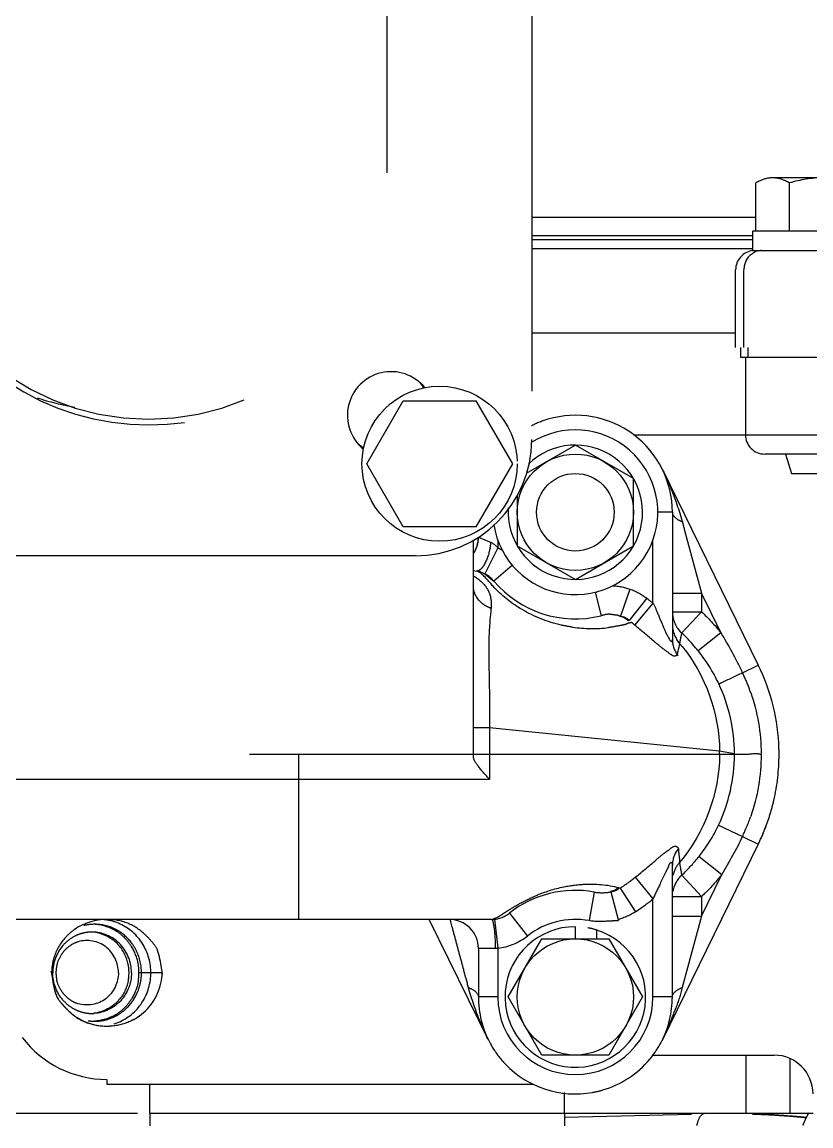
# Model space of a CAD drawing. Header units: millimetres. Extents: x 17886 to 18265, y -8727 to -7321.
# Drawn here: x 17969.26 to 17970.073, y -7871.482 to -7870.344 of the extents above; entities that cross this region are included whole.
import ezdxf

# ---------------------------------------------------------------- set-up
doc = ezdxf.new("R2010")
doc.units = ezdxf.units.MM
doc.linetypes.add('EPL_DASH', pattern=[1, 0.5, -0.5])
for name, color, linetype in [('2630754_DKREDXF_CONTINUOUS_LINE', 7, 'Continuous'), ('3884027_DKREDXF_CONTINUOUS_LINE', 7, 'Continuous'), ('8T4224_DXF_CONTINUOUS_LINE', 7, 'Continuous'), ('8T4908_DXF_CONTINUOUS_LINE', 7, 'Continuous')]:
    doc.layers.add(name, color=color, linetype=linetype)

msp = doc.modelspace()

# ---------------------------------------------------------------- linework, layer by layer
at = {"layer": '2630754_DKREDXF_CONTINUOUS_LINE', "color": 7, "linetype": 'EPL_DASH'}
for p, q in [((17969.6362, -7870.49946), (17969.6362, -7869.17446)), ((17969.7852, -7870.22446), (17969.7852, -7870.77446)), ((17969.6652, -7870.89446), (17969.1152, -7870.89446))]:
    msp.add_line(p, q, dxfattribs=at)
for centre, radius, start, end in [((17969.3902, -7870.49946), 0.26, 167.99041, 12.00959), ((17969.3902, -7870.49946), 0.254, 180, 0), ((17969.6402, -7870.74946), 0.045, 39.32019, 230.67981), ((17969.6652, -7870.77446), 0.12, 270, 0)]:
    msp.add_arc(centre, radius, start, end, dxfattribs=at)
at = {"layer": '3884027_DKREDXF_CONTINUOUS_LINE', "color": 6, "linetype": 'EPL_DASH'}
for p, q in [((17970.01616, -7870.55946), (17970.01616, -7870.50982)), ((17970.14393, -7870.50446), (17970.03348, -7870.50446)), ((17970.0508, -7870.55946), (17970.0508, -7870.50982)), ((17970.01616, -7870.54553), (17969.7852, -7870.54553)), ((17970.01294, -7870.5644), (17969.7852, -7870.5644)), ((17970.01294, -7870.55946), (17970.01294, -7870.57946)), ((17970.15794, -7870.55946), (17970.01294, -7870.55946)), ((17970.01294, -7870.56832), (17969.7852, -7870.56832)), ((17970.01294, -7870.57776), (17969.7852, -7870.57776)), ((17969.99544, -7870.67946), (17969.99544, -7870.59946)), ((17970.78166, -7870.59946), (17969.99544, -7870.59946)), ((17970.00397, -7870.67946), (17970.00397, -7870.59946)), ((17969.7852, -7870.66446), (17969.99544, -7870.66446)), ((17970.00044, -7870.67946), (17970.00044, -7870.68946)), ((17970.00788, -7870.67946), (17970.00788, -7870.68946)), ((17970.00044, -7870.68946), (17970.63146, -7870.68946)), ((17970.00544, -7870.68946), (17970.00544, -7870.76946)), ((17969.89018, -7870.76946), (17970.16544, -7870.76946)), ((17969.8302, -7870.78018), (17969.77947, -7870.80946)), ((17969.8902, -7870.81482), (17969.8302, -7870.78018)), ((17970.14544, -7870.78946), (17970.02544, -7870.78946)), ((17970.04697, -7870.78946), (17970.05311, -7870.80946)), ((17969.92, -7870.80546), (17969.91999, -7870.80544)), ((17969.92, -7870.80546), (17970.01878, -7871.00706)), ((17969.8902, -7870.8841), (17969.8902, -7870.81482)), ((17970.05311, -7870.80946), (17970.11777, -7870.80946)), ((17969.7702, -7870.83186), (17969.7702, -7870.8841)), ((17969.9302, -7870.84946), (17969.915, -7870.84946)), ((17969.9302, -7870.84946), (17969.9302, -7870.98071)), ((17969.94245, -7870.86678), (17969.9602, -7870.93296)), ((17969.7252, -7871.10136), (17969.7252, -7870.87838)), ((17969.7302, -7870.87804), (17969.7302, -7870.87517)), ((17969.73038, -7870.87517), (17969.74334, -7870.88056)), ((17969.7502, -7870.87814), (17969.7502, -7870.88616)), ((17969.7702, -7870.8841), (17969.8302, -7870.91874)), ((17969.8302, -7870.91874), (17969.8902, -7870.8841)), ((17969.9102, -7870.9433), (17969.9102, -7870.87814)), ((17969.7502, -7870.88616), (17969.7367, -7870.91296)), ((17969.76538, -7870.90416), (17969.74613, -7870.9204)), ((17969.7252, -7870.90967), (17969.72812, -7870.91015)), ((17969.7367, -7870.91296), (17969.74613, -7870.9204)), ((17969.88633, -7870.92866), (17969.87664, -7870.95661)), ((17969.85062, -7870.93183), (17969.85667, -7870.95623)), ((17969.90373, -7870.93806), (17969.88578, -7870.96112)), ((17969.9302, -7870.93296), (17969.9602, -7870.93296)), ((17969.98002, -7870.97342), (17969.9602, -7870.93296)), ((17969.9602, -7870.93296), (17969.9602, -7870.95211)), ((17969.9102, -7870.9433), (17969.89142, -7870.96559)), ((17969.95667, -7870.99218), (17969.98002, -7870.97342)), ((17969.93766, -7870.98421), (17969.93757, -7870.98471)), ((17970.00256, -7871.015), (17970.01878, -7871.00706)), ((17969.74165, -7871.07197), (17969.7252, -7871.07197)), ((17969.74165, -7871.07197), (17969.74165, -7871.09946)), ((17969.97881, -7871.09599), (17969.74165, -7871.07197)), ((17969.9942, -7871.09946), (17967.99041, -7871.09946)), ((17969.5452, -7871.26946), (17969.5452, -7871.09946)), ((17969.97881, -7871.09946), (17969.97881, -7871.09599)), ((17969.9942, -7871.09855), (17969.97881, -7871.09599)), ((17969.74174, -7871.12496), (17968.97256, -7871.12496)), ((17969.97779, -7871.17219), (17970.00242, -7871.18384)), ((17970.01878, -7871.19186), (17969.91995, -7871.39355)), ((17970.00242, -7871.18384), (17970.01878, -7871.19186)), ((17969.95774, -7871.20445), (17969.98126, -7871.22298)), ((17969.9302, -7871.34946), (17969.9302, -7871.21339)), ((17969.89185, -7871.22602), (17969.9102, -7871.24836)), ((17969.93971, -7871.22331), (17969.93982, -7871.22386)), ((17969.93982, -7871.22386), (17969.9602, -7871.24582)), ((17969.9602, -7871.26596), (17969.98126, -7871.22298)), ((17969.87623, -7871.23728), (17969.89218, -7871.2616)), ((17969.84971, -7871.2412), (17969.84439, -7871.27073)), ((17969.86667, -7871.24096), (17969.87447, -7871.26949)), ((17969.9102, -7871.34946), (17969.9102, -7871.24836)), ((17969.9302, -7871.24582), (17969.9602, -7871.24582)), ((17969.9602, -7871.24582), (17969.9602, -7871.26596)), ((17969.74359, -7871.26946), (17968.9768, -7871.26946)), ((17969.7404, -7871.39346), (17969.67964, -7871.26946)), ((17969.70168, -7871.27149), (17969.70106, -7871.26916)), ((17969.70296, -7871.27626), (17969.70168, -7871.27149)), ((17969.74359, -7871.26946), (17969.74367, -7871.26946)), ((17969.7469, -7871.26928), (17969.7502, -7871.29909)), ((17969.76215, -7871.26303), (17969.78071, -7871.2866)), ((17969.9302, -7871.26596), (17969.9602, -7871.26596)), ((17969.9602, -7871.26596), (17969.9404, -7871.33976)), ((17969.76092, -7871.34946), (17969.79556, -7871.28946)), ((17969.79556, -7871.28946), (17969.86484, -7871.28946)), ((17969.86484, -7871.28946), (17969.89948, -7871.34946)), ((17969.7302, -7871.29946), (17969.7302, -7871.34946)), ((17969.74756, -7871.29946), (17969.7302, -7871.29946)), ((17969.7502, -7871.29909), (17969.7502, -7871.34946)), ((17969.40414, -7871.32446), (17969.38031, -7871.32446)), ((17969.7502, -7871.34946), (17969.7302, -7871.34946)), ((17969.79556, -7871.40946), (17969.76092, -7871.34946)), ((17969.89948, -7871.34946), (17969.86484, -7871.40946)), ((17969.9302, -7871.34946), (17969.9102, -7871.34946)), ((17969.7404, -7871.39346), (17969.74041, -7871.39348)), ((17969.86484, -7871.40946), (17969.79556, -7871.40946)), ((17969.90957, -7871.40946), (17970.0352, -7871.40946)), ((17970.00643, -7871.46946), (17970.00643, -7871.40946)), ((17970.05163, -7871.46946), (17970.05163, -7871.41299)), ((17969.3472, -7871.43946), (17969.78667, -7871.43946)), ((17969.39152, -7871.46946), (17969.39152, -7871.43946)), ((17969.81888, -7871.46946), (17969.81888, -7871.44794)), ((17969.39152, -7871.46946), (17969.81888, -7871.46946)), ((17969.81898, -7871.47348), (17969.95005, -7871.47022))]:
    msp.add_line(p, q, dxfattribs=at)
at = {"layer": '3884027_DKREDXF_CONTINUOUS_LINE', "color": 7, "linetype": 'EPL_DASH'}
for p, q in [((17970.01294, -7870.57946), (17970.10623, -7870.57946)), ((17970.78166, -7870.67946), (17969.99544, -7870.67946)), ((17969.9302, -7870.95211), (17969.9602, -7870.95211)), ((17969.93979, -7870.97406), (17969.9602, -7870.95211)), ((17969.8302, -7871.28946), (17969.8302, -7871.27696)), ((17969.85227, -7871.28946), (17969.85227, -7871.2804)), ((17969.3472, -7871.43446), (17969.3472, -7871.43946)), ((17968.87888, -7871.46946), (17969.39152, -7871.46946)), ((17969.39152, -7871.46946), (17969.39152, -7871.48246)), ((17969.81888, -7871.46946), (17969.81888, -7871.48246)), ((17969.81888, -7871.46946), (17970.0752, -7871.46946))]:
    msp.add_line(p, q, dxfattribs=at)
for points in [[(17969.88795, -7870.96321), (17969.88782, -7870.96329), (17969.88768, -7870.96338), (17969.88753, -7870.96345), (17969.88737, -7870.96352), (17969.8872, -7870.96359), (17969.88703, -7870.96365)], [(17969.87486, -7871.23663), (17969.87495, -7871.23666), (17969.87515, -7871.23672), (17969.87533, -7871.23678), (17969.87551, -7871.23685), (17969.87567, -7871.23692), (17969.87582, -7871.237), (17969.87597, -7871.23709), (17969.8761, -7871.23718), (17969.87623, -7871.23728)]]:
    msp.add_lwpolyline(points, dxfattribs=at)
at = {"layer": '3884027_DKREDXF_CONTINUOUS_LINE', "color": 6, "linetype": 'EPL_DASH'}
for points in [[(17969.89307, -7870.96731), (17969.89209, -7870.9665), (17969.89107, -7870.96567), (17969.89004, -7870.96484), (17969.889, -7870.96402), (17969.88795, -7870.96321)], [(17969.7502, -7871.29909), (17969.75008, -7871.29913), (17969.74976, -7871.29921), (17969.74945, -7871.29927), (17969.74913, -7871.29933), (17969.74882, -7871.29938), (17969.7485, -7871.29941), (17969.74819, -7871.29944), (17969.74787, -7871.29945), (17969.74756, -7871.29946)]]:
    msp.add_lwpolyline(points, dxfattribs=at)
for centre, radius in [((17969.8302, -7870.84946), 0.06), ((17969.8302, -7870.84946), 0.04), ((17969.8302, -7871.34946), 0.06)]:
    msp.add_circle(centre, radius, dxfattribs=at)
for centre, radius, start, end in [((17970.01544, -7870.59946), 0.02, 96.9976, 180), ((17969.3602, -7870.46946), 0.27542, 252.05715, 260.38408), ((17969.8302, -7870.84946), 0.1, 116.74874, 116.93582), ((17969.8302, -7870.84946), 0.1, 0, 106.44055), ((17969.8302, -7870.84946), 0.085, 188.61028, 122.34729), ((17970.02544, -7870.76946), 0.02, 180, 270), ((17970.37626, -7870.7312), 0.45425, 196.14062, 196.36179), ((17970.63787, -7870.67492), 0.72139, 194.79649, 195.00398), ((17969.6559, -7870.86772), 0.08837, 347.77936, 351.64613), ((17969.7232, -7870.93975), 0.06, 58.14481, 63.26081), ((17969.7232, -7870.93975), 0.03, 40.15918, 80.55982), ((17969.8302, -7870.84946), 0.11, 220.15918, 283.92413), ((17969.84739, -7870.82796), 0.14149, 261.86423, 276.91728), ((17969.68045, -7871.16271), 0.35437, 24.63451, 32.28696), ((17969.95934, -7870.96571), 0.0289, 218.37137, 221.12501), ((17969.80426, -7871.09947), 0.1759, 39.39646, 40.72325), ((17970.15038, -7871.02343), 0.21631, 167.61424, 169.55499), ((17969.82506, -7871.09829), 0.16905, 25.15169, 38.87736), ((17969.8302, -7871.09946), 0.21, 1.65838, 26.10388), ((17969.6552, -7871.17914), 0.38419, 24.66647, 25.29192), ((17969.83191, -7871.0976), 0.18958, 19.20171, 24.56104), ((17969.8302, -7871.09946), 0.21, 347.01421, 0), ((17969.8242, -7871.09789), 0.19787, 334.25113, 340.72763), ((17969.8302, -7871.09946), 0.21, 333.89612, 342.22286), ((17969.82555, -7871.09991), 0.16853, 321.66222, 334.6051), ((17969.8239, -7871.09887), 0.17047, 313.43817, 321.73235), ((17970.30497, -7871.15517), 0.37156, 188.58117, 190.5679), ((17969.80181, -7871.11542), 0.14262, 307.43533, 309.14952), ((17969.95991, -7871.24562), 0.02962, 132.71759, 135.39578), ((17969.82433, -7871.09931), 0.16985, 312.83701, 313.43347), ((17969.78828, -7871.09781), 0.16483, 306.45828, 307.44803), ((17969.8302, -7871.34946), 0.11, 79.78328, 128.21321), ((17969.77765, -7871.08687), 0.20892, 303.24477, 309.38062), ((17969.7002, -7871.29946), 0.03, 0, 90), ((17969.74359, -7871.23946), 0.03, 270, 308.21321), ((17969.8302, -7871.34946), 0.08, 79.78328, 128.21321), ((17969.34621, -7871.32622), 0.05652, 125.10788, 135.55516), ((17969.33207, -7871.32194), 0.03948, 102.41105, 108.08999), ((17969.3345, -7871.32122), 0.04673, 89.86887, 103.52117), ((17969.33202, -7871.32173), 0.03927, 95.09974, 102.41642), ((17969.33201, -7871.32168), 0.03923, 89.99906, 95.09206), ((17969.33202, -7871.32171), 0.03925, 86.85873, 90.00022), ((17969.33452, -7871.32209), 0.0476, 85.63843, 89.89394), ((17969.33452, -7871.32207), 0.04759, 71.30825, 85.63753), ((17969.33496, -7871.32066), 0.04611, 64.01611, 71.26969), ((17969.33476, -7871.321), 0.0465, 57.75901, 63.97616), ((17969.8302, -7871.34946), 0.0725, 90, 72.27647), ((17969.33296, -7871.32339), 0.04121, 126.98759, 138.9905), ((17969.33244, -7871.32274), 0.04037, 114.78335, 126.95179), ((17969.32709, -7871.32285), 0.03176, 107.26636, 120.86229), ((17969.33215, -7871.32216), 0.03972, 108.09861, 114.75383), ((17969.33284, -7871.32395), 0.04999, 25.7645, 36.12467), ((17969.74359, -7871.23946), 0.06, 276.31776, 308.21321), ((17969.32807, -7871.32398), 0.03326, 134.38693, 147.56298), ((17969.32744, -7871.32338), 0.03239, 120.9121, 134.33327), ((17969.32934, -7871.32449), 0.03464, 167.12185, 179.94524), ((17969.32648, -7871.32447), 0.04355, 0.01339, 11.58055), ((17969.32934, -7871.32443), 0.03464, 180.05476, 192.87815), ((17969.32648, -7871.32445), 0.04355, 348.41945, 359.98661), ((17969.33839, -7871.32445), 0.05417, 356.15314, 359.98852), ((17969.33775, -7871.32447), 0.05481, 0.00837, 3.50801), ((17969.32986, -7871.32392), 0.05308, 335.40386, 345.37653), ((17969.28414, -7871.46772), 0.45425, 16.14062, 16.36179), ((17969.32807, -7871.32494), 0.03326, 212.43702, 225.61307), ((17969.32744, -7871.32553), 0.03239, 225.66673, 239.0879), ((17969.8302, -7871.34946), 0.1, 180, 208.08831), ((17969.8302, -7871.34946), 0.08, 180, 0), ((17969.8302, -7871.34946), 0.1, 332.54025, 0), ((17969.33296, -7871.32552), 0.04121, 221.0095, 233.01241), ((17969.33244, -7871.32618), 0.04037, 233.04821, 245.21665), ((17969.32709, -7871.32607), 0.03176, 239.13771, 252.73364), ((17969.33215, -7871.32676), 0.03972, 245.24622, 251.88163), ((17969.62331, -7871.24966), 0.32979, 337.03254, 340.29451), ((17969.34088, -7871.33258), 0.04539, 233.36311, 236.82951), ((17969.33207, -7871.32698), 0.03948, 251.89022, 257.58895), ((17969.33202, -7871.32719), 0.03927, 257.58358, 264.90118), ((17969.3347, -7871.32673), 0.04771, 261.72367, 264.74127), ((17969.33201, -7871.32723), 0.03923, 264.90885, 270.00094), ((17969.33469, -7871.32681), 0.04762, 264.73942, 269.89326), ((17969.33202, -7871.32721), 0.03925, 269.99978, 273.14127), ((17969.33469, -7871.32724), 0.0472, 269.89062, 275.20022), ((17969.3348, -7871.32824), 0.04618, 275.18516, 283.57359), ((17969.33487, -7871.32865), 0.04577, 283.60111, 286.70008), ((17969.3472, -7871.32446), 0.11, 217.3832, 270), ((17969.8302, -7871.34946), 0.1, 320.08837, 329.8285), ((17969.8302, -7871.34946), 0.1, 220.09101, 224.07036), ((17970.0352, -7871.44946), 0.04, 0, 90), ((17969.8302, -7871.34946), 0.1, 280.08248, 286.44055), ((17969.98583, -7872.31146), 0.84138, 87.23308, 88.16558), ((17969.98419, -7872.31342), 0.84378, 86.81218, 87.55663), ((17969.98588, -7872.31061), 0.84053, 86.29994, 87.23306), ((17969.98424, -7872.31257), 0.84293, 85.42599, 86.81228), ((17969.98593, -7872.30979), 0.8397, 85.36619, 86.29992), ((17969.98431, -7872.31169), 0.84204, 84.94558, 85.42582), ((17969.98599, -7872.30899), 0.8389, 84.43184, 85.36617), ((17969.98434, -7872.31137), 0.84173, 84.2672, 84.94557)]:
    msp.add_arc(centre, radius, start, end, dxfattribs=at)
at = {"layer": '3884027_DKREDXF_CONTINUOUS_LINE', "color": 7, "linetype": 'EPL_DASH'}
for centre, radius, start, end in [((17969.6352, -7870.74446), 0.045, 30.92301, 39.59124), ((17969.8302, -7870.84946), 0.1, 106.44055, 116.74874), ((17969.6352, -7870.74446), 0.045, 230.40876, 239.07699), ((17969.8302, -7870.84946), 0.06928, 176.09427, 134.29639), ((17969.70009, -7870.87512), 0.03012, 326.54326, 343.68381), ((17969.70022, -7870.87512), 0.03015, 339.02293, 344.19275), ((17969.70019, -7870.87518), 0.03, 343.74641, 349.05616), ((17969.69995, -7870.87506), 0.03042, 344.21121, 354.37589), ((17969.70013, -7870.87516), 0.03007, 349.03987, 359.97374), ((17969.70021, -7870.87508), 0.03017, 354.36506, 359.82177), ((17969.70023, -7870.87513), 0.03014, 325.98431, 339.03185), ((17969.96004, -7870.95221), 0.02979, 223.33859, 227.19427), ((17969.8302, -7871.09946), 0.21, 0, 1.65838), ((17969.8302, -7871.09946), 0.21, 342.22286, 347.01421), ((17969.8302, -7871.09946), 0.21, 335.71928, 339.41595), ((17969.33128, -7871.32275), 0.04847, 48.10091, 59.10242), ((17969.8302, -7871.34946), 0.0725, 72.27647, 79.87807), ((17969.33087, -7871.3232), 0.04908, 42.64371, 48.1026), ((17969.33025, -7871.32374), 0.04989, 31.82475, 42.61676), ((17969.32848, -7871.32447), 0.05183, 0.01006, 10.52944), ((17969.32848, -7871.32445), 0.05183, 349.47056, 359.98994), ((17969.33025, -7871.32518), 0.04989, 317.38324, 328.17525), ((17969.33128, -7871.32617), 0.04847, 300.89758, 311.89909), ((17969.33087, -7871.32572), 0.04908, 311.8974, 317.35629), ((17969.8302, -7871.34946), 0.1, 208.08831, 220.09101), ((17969.8302, -7871.34946), 0.1, 329.8285, 332.54025), ((17969.8302, -7871.34946), 0.1, 224.07036, 280.08248), ((17969.8302, -7871.34946), 0.1, 286.44055, 320.08837)]:
    msp.add_arc(centre, radius, start, end, dxfattribs=at)
at = {"layer": '3884027_DKREDXF_CONTINUOUS_LINE', "color": 6, "linetype": 'EPL_DASH'}
for points, knots in [([(17970.01978, -7870.5079), (17970.01917, -7870.50819), (17970.01795, -7870.50881), (17970.01675, -7870.50947), (17970.01616, -7870.50982)], [0, 0, 0, 0, 0.4964668, 1, 1, 1, 1]), ([(17970.0064, -7870.58946), (17970.006, -7870.59022), (17970.0053, -7870.5918), (17970.0048, -7870.59345), (17970.0046, -7870.59429)], [0, 0, 0, 0, 0.4978039, 1, 1, 1, 1]), ([(17970.0046, -7870.59429), (17970.00439, -7870.59513), (17970.00408, -7870.59685), (17970.00397, -7870.59859), (17970.00397, -7870.59946)], [0, 0, 0, 0, 0.5009623, 1, 1, 1, 1]), ([(17969.91975, -7870.80495), (17969.91934, -7870.80515), (17969.92123, -7870.80692), (17969.92163, -7870.80972), (17969.9247, -7870.81493), (17969.92625, -7870.81899), (17969.9272, -7870.82123)], [0, 0, 0, 0, 0.0753642, 0.2487776, 0.5914295, 1, 1, 1, 1]), ([(17969.9302, -7870.84946), (17969.9302, -7870.85269), (17969.93467, -7870.85675), (17969.93892, -7870.8586), (17969.9404, -7870.85916)], [0, 0, 0, 0, 0.6704712, 1, 1, 1, 1]), ([(17969.94107, -7870.86168), (17969.9413, -7870.86253), (17969.94176, -7870.86423), (17969.94222, -7870.86593), (17969.94245, -7870.86678)], [0, 0, 0, 0, 0.4994046, 1, 1, 1, 1]), ([(17969.73329, -7870.9076), (17969.73269, -7870.90825), (17969.7315, -7870.90934), (17969.73, -7870.91003), (17969.7293, -7870.91014)], [0, 0, 0, 0, 0.556679, 1, 1, 1, 1]), ([(17969.73584, -7870.90411), (17969.73545, -7870.90477), (17969.73466, -7870.90597), (17969.73375, -7870.9071), (17969.73329, -7870.9076)], [0, 0, 0, 0, 0.5298894, 1, 1, 1, 1]), ([(17969.7293, -7870.91014), (17969.7291, -7870.91018), (17969.72871, -7870.91021), (17969.72831, -7870.91019), (17969.72812, -7870.91015)], [0, 0, 0, 0, 0.5073329, 1, 1, 1, 1]), ([(17969.77525, -7870.9499), (17969.76502, -7870.94387), (17969.75039, -7870.93261), (17969.73914, -7870.91834), (17969.73462, -7870.91401)], [0, 0, 0, 0, 0.6551643, 1, 1, 1, 1]), ([(17969.74274, -7870.94834), (17969.74023, -7870.94742), (17969.73157, -7870.94319), (17969.72526, -7870.93347), (17969.7252, -7870.92649)], [0, 0, 0, 0, 0.2773543, 1, 1, 1, 1]), ([(17969.74322, -7870.94954), (17969.74228, -7870.95742), (17969.73931, -7870.9982), (17969.74253, -7871.03908), (17969.74165, -7871.07197)], [0, 0, 0, 0, 0.1942457, 1, 1, 1, 1]), ([(17969.82737, -7870.96802), (17969.82343, -7870.96746), (17969.80528, -7870.96413), (17969.78772, -7870.95725), (17969.77525, -7870.9499)], [0, 0, 0, 0, 0.2155372, 1, 1, 1, 1]), ([(17969.9102, -7870.9433), (17969.91241, -7870.94716), (17969.91618, -7870.95642), (17969.93004, -7870.99042), (17969.9302, -7870.98072)], [0, 0, 0, 0, 0.3144896, 1, 1, 1, 1]), ([(17969.88703, -7870.96365), (17969.88545, -7870.96339), (17969.88226, -7870.96542), (17969.87473, -7870.96659), (17969.86871, -7870.9679), (17969.86443, -7870.96842)], [0, 0, 0, 0, 0.2069902, 0.4411599, 1, 1, 1, 1]), ([(17969.87703, -7870.95673), (17969.87674, -7870.95731), (17969.8741, -7870.95548), (17969.87054, -7870.9557), (17969.86677, -7870.95468), (17969.86455, -7870.95468)], [0, 0, 0, 0, 0.1530689, 0.4743646, 1, 1, 1, 1]), ([(17969.87653, -7870.95656), (17969.87666, -7870.9566), (17969.87674, -7870.95668), (17969.87705, -7870.95669), (17969.87703, -7870.95673)], [0, 0, 0, 0, 0.7617879, 1, 1, 1, 1]), ([(17969.91792, -7870.98812), (17969.91601, -7870.98656), (17969.90771, -7870.97964), (17969.89949, -7870.97262), (17969.89307, -7870.96731)], [0, 0, 0, 0, 0.2286865, 1, 1, 1, 1]), ([(17969.93979, -7870.97406), (17969.93968, -7870.97455), (17969.93945, -7870.97554), (17969.93922, -7870.97653), (17969.93911, -7870.97703)], [0, 0, 0, 0, 0.4906084, 1, 1, 1, 1]), ([(17969.95667, -7870.99218), (17969.95749, -7870.9932), (17969.94606, -7870.97954), (17969.94488, -7870.97879), (17969.93979, -7870.97406)], [0, 0, 0, 0, 0.1584669, 1, 1, 1, 1]), ([(17969.93517, -7870.99608), (17969.93501, -7870.99683), (17969.93218, -7870.99921), (17969.92555, -7870.99354), (17969.92096, -7870.99059), (17969.91792, -7870.98812)], [0, 0, 0, 0, 0.1105087, 0.4351023, 1, 1, 1, 1]), ([(17969.93771, -7870.98487), (17969.93751, -7870.98522), (17969.93716, -7870.98794), (17969.93628, -7870.99043), (17969.93583, -7870.99266)], [0, 0, 0, 0, 0.1474096, 1, 1, 1, 1]), ([(17969.93583, -7870.99266), (17969.93572, -7870.99319), (17969.93547, -7870.99433), (17969.93526, -7870.99547), (17969.93517, -7870.99608)], [0, 0, 0, 0, 0.4693405, 1, 1, 1, 1]), ([(17969.97809, -7871.02644), (17969.97886, -7871.0261), (17969.987, -7871.02225), (17969.99517, -7871.01847), (17970.00256, -7871.015)], [0, 0, 0, 0, 0.0931647, 1, 1, 1, 1]), ([(17969.74174, -7871.12496), (17969.73772, -7871.12076), (17969.73189, -7871.11358), (17969.7252, -7871.10522), (17969.7252, -7871.10136)], [0, 0, 0, 0, 0.6011425, 1, 1, 1, 1]), ([(17969.74165, -7871.09946), (17969.74157, -7871.09768), (17969.74178, -7871.11645), (17969.74137, -7871.11825), (17969.74174, -7871.12496)], [0, 0, 0, 0, 0.2093648, 1, 1, 1, 1]), ([(17969.9942, -7871.099), (17969.99509, -7871.09901), (17969.99935, -7871.09898), (17970.00842, -7871.09959), (17970.01716, -7871.09744), (17970.02176, -7871.09923)], [0, 0, 0, 0, 0.0969224, 0.46281, 1, 1, 1, 1]), ([(17969.89185, -7871.22602), (17969.8997, -7871.21977), (17969.90951, -7871.2113), (17969.9195, -7871.20305), (17969.92179, -7871.20124)], [0, 0, 0, 0, 0.7747007, 1, 1, 1, 1]), ([(17969.92179, -7871.20124), (17969.92365, -7871.19977), (17969.92738, -7871.19747), (17969.93261, -7871.1924), (17969.93618, -7871.19524), (17969.93637, -7871.19636)], [0, 0, 0, 0, 0.4050388, 0.8066782, 1, 1, 1, 1]), ([(17969.93637, -7871.19636), (17969.93662, -7871.19809), (17969.93662, -7871.20287), (17969.93778, -7871.2076), (17969.93757, -7871.21061)], [0, 0, 0, 0, 0.3665168, 1, 1, 1, 1]), ([(17969.9302, -7871.2134), (17969.93019, -7871.21261), (17969.93048, -7871.2108), (17969.92705, -7871.21114), (17969.92604, -7871.21571), (17969.92215, -7871.22198), (17969.91985, -7871.22776), (17969.91812, -7871.23152)], [0, 0, 0, 0, 0.0891221, 0.1338587, 0.3149875, 0.5327688, 1, 1, 1, 1]), ([(17969.98126, -7871.22298), (17969.98305, -7871.22109), (17969.96801, -7871.2389), (17969.96588, -7871.24054), (17969.9602, -7871.24582)], [0, 0, 0, 0, 0.2520204, 1, 1, 1, 1]), ([(17969.82022, -7871.23544), (17969.82629, -7871.23427), (17969.84449, -7871.23209), (17969.86317, -7871.23341), (17969.87486, -7871.23663)], [0, 0, 0, 0, 0.3376673, 1, 1, 1, 1]), ([(17969.74371, -7871.26946), (17969.74437, -7871.26945), (17969.75007, -7871.26762), (17969.75478, -7871.26399), (17969.75921, -7871.26122)], [0, 0, 0, 0, 0.111653, 1, 1, 1, 1]), ([(17969.75921, -7871.26122), (17969.76024, -7871.26058), (17969.76516, -7871.25751), (17969.77017, -7871.25456), (17969.7742, -7871.25237)], [0, 0, 0, 0, 0.2086228, 1, 1, 1, 1]), ([(17969.40414, -7871.32446), (17969.40543, -7871.33211), (17969.40211, -7871.3023), (17969.39444, -7871.29341), (17969.38457, -7871.28232), (17969.36942, -7871.27208), (17969.35447, -7871.26948), (17969.3472, -7871.26946)], [0, 0, 0, 0, 0.2657554, 0.3792144, 0.4982139, 0.7507165, 1, 1, 1, 1]), ([(17969.39246, -7871.32111), (17969.39182, -7871.31066), (17969.38468, -7871.28981), (17969.36709, -7871.27631), (17969.35745, -7871.27272)], [0, 0, 0, 0, 0.5042632, 1, 1, 1, 1]), ([(17969.74359, -7871.26946), (17969.74479, -7871.26946), (17969.74583, -7871.27528), (17969.74646, -7871.27841), (17969.74675, -7871.28135)], [0, 0, 0, 0, 0.2886512, 1, 1, 1, 1]), ([(17969.87172, -7871.27091), (17969.86887, -7871.27104), (17969.85979, -7871.27157), (17969.85055, -7871.27184), (17969.84439, -7871.27073)], [0, 0, 0, 0, 0.3132799, 1, 1, 1, 1]), ([(17969.87447, -7871.26949), (17969.87472, -7871.26973), (17969.87419, -7871.27148), (17969.8726, -7871.27086), (17969.87172, -7871.27091)], [0, 0, 0, 0, 0.2856692, 1, 1, 1, 1]), ([(17969.37258, -7871.32446), (17969.37258, -7871.31414), (17969.36483, -7871.29288), (17969.34423, -7871.28307), (17969.33417, -7871.28252)], [0, 0, 0, 0, 0.505947, 1, 1, 1, 1]), ([(17969.72014, -7871.3403), (17969.72054, -7871.34012), (17969.71911, -7871.33823), (17969.71918, -7871.33537), (17969.71719, -7871.32986), (17969.71493, -7871.32048), (17969.71133, -7871.30761), (17969.70717, -7871.29193), (17969.70436, -7871.28148), (17969.70296, -7871.27626)], [0, 0, 0, 0, 0.0195347, 0.0647512, 0.1558866, 0.2645156, 0.5107188, 0.755255, 1, 1, 1, 1]), ([(17969.3591, -7871.32446), (17969.3591, -7871.31455), (17969.3497, -7871.29366), (17969.32688, -7871.28967), (17969.31766, -7871.29253)], [0, 0, 0, 0, 0.5066983, 1, 1, 1, 1]), ([(17969.29026, -7871.32446), (17969.28896, -7871.31681), (17969.29229, -7871.34662), (17969.29995, -7871.35551), (17969.30982, -7871.3666), (17969.325, -7871.37682), (17969.34724, -7871.38082), (17969.36916, -7871.37666), (17969.39416, -7871.36119), (17969.40403, -7871.33872), (17969.40414, -7871.32446)], [0, 0, 0, 0, 0.1337358, 0.1908319, 0.2507157, 0.3777824, 0.5032291, 0.6287613, 0.7542565, 1, 1, 1, 1]), ([(17969.29026, -7871.32446), (17969.28896, -7871.31681), (17969.29229, -7871.34662), (17969.29995, -7871.35551), (17969.30982, -7871.3666), (17969.325, -7871.37682), (17969.34724, -7871.38082), (17969.36916, -7871.37666), (17969.39416, -7871.36119), (17969.40403, -7871.33872), (17969.40414, -7871.32446)], [0, 0, 0, 0, 0.1337358, 0.1908319, 0.2507157, 0.3777824, 0.5032291, 0.6287613, 0.7542565, 1, 1, 1, 1]), ([(17969.3591, -7871.32446), (17969.3591, -7871.33436), (17969.3497, -7871.35526), (17969.32688, -7871.35925), (17969.31766, -7871.35639)], [0, 0, 0, 0, 0.5066983, 1, 1, 1, 1]), ([(17969.37258, -7871.32446), (17969.37258, -7871.33478), (17969.36483, -7871.35604), (17969.34423, -7871.36585), (17969.33417, -7871.3664)], [0, 0, 0, 0, 0.505947, 1, 1, 1, 1]), ([(17969.3472, -7871.37946), (17969.3615, -7871.3795), (17969.39137, -7871.36834), (17969.40403, -7871.33872), (17969.40414, -7871.32446)], [0, 0, 0, 0, 0.5008065, 1, 1, 1, 1]), ([(17969.35478, -7871.37712), (17969.36497, -7871.37395), (17969.38393, -7871.36062), (17969.39171, -7871.33896), (17969.39244, -7871.32808)], [0, 0, 0, 0, 0.4948024, 1, 1, 1, 1]), ([(17969.71999, -7871.33976), (17969.72002, -7871.33985), (17969.72032, -7871.34085), (17969.71968, -7871.33857), (17969.71949, -7871.33784)], [0, 0, 0, 0, 0.1113269, 1, 1, 1, 1]), ([(17969.72014, -7871.3403), (17969.72036, -7871.3402), (17969.71951, -7871.33908), (17969.71964, -7871.33843), (17969.71949, -7871.33784)], [0, 0, 0, 0, 0.2840105, 1, 1, 1, 1]), ([(17969.71999, -7871.33976), (17969.72148, -7871.34032), (17969.72573, -7871.34216), (17969.7302, -7871.34623), (17969.7302, -7871.34946)], [0, 0, 0, 0, 0.329196, 1, 1, 1, 1]), ([(17969.9302, -7871.34946), (17969.9302, -7871.34623), (17969.93467, -7871.34217), (17969.93892, -7871.34032), (17969.9404, -7871.33976)], [0, 0, 0, 0, 0.6704712, 1, 1, 1, 1]), ([(17969.29308, -7871.34155), (17969.29352, -7871.34336), (17969.29503, -7871.34886), (17969.29834, -7871.35369), (17969.30089, -7871.35653)], [0, 0, 0, 0, 0.3276875, 1, 1, 1, 1]), ([(17969.30089, -7871.35653), (17969.3015, -7871.35721), (17969.30276, -7871.3586), (17969.30404, -7871.35998), (17969.3047, -7871.36069)], [0, 0, 0, 0, 0.4844485, 1, 1, 1, 1]), ([(17969.74065, -7871.39396), (17969.74105, -7871.39376), (17969.73917, -7871.39199), (17969.73876, -7871.3892), (17969.73569, -7871.38399), (17969.73415, -7871.37993), (17969.7332, -7871.37769)], [0, 0, 0, 0, 0.0753642, 0.2487776, 0.5914295, 1, 1, 1, 1]), ([(17969.92696, -7871.37834), (17969.92639, -7871.37969), (17969.92474, -7871.38347), (17969.91814, -7871.39724), (17969.91995, -7871.39355)], [0, 0, 0, 0, 0.2624462, 1, 1, 1, 1]), ([(17969.96308, -7871.4699), (17969.96231, -7871.46992), (17969.95741, -7871.4724), (17969.95626, -7871.47826), (17969.95509, -7871.48246)], [0, 0, 0, 0, 0.1511828, 1, 1, 1, 1])]:
    msp.add_open_spline(points, degree=3, knots=knots, dxfattribs=at)
for points in [[(17970.03348, -7870.50446), (17970.02877, -7870.50446), (17970.02403, -7870.50586), (17970.01978, -7870.5079)], [(17970.0508, -7870.50982), (17970.04556, -7870.5068), (17970.03952, -7870.50446), (17970.03348, -7870.50446)], [(17970.08544, -7870.50446), (17970.07375, -7870.50446), (17970.06202, -7870.50658), (17970.0508, -7870.50982)], [(17970.02207, -7870.57946), (17970.01588, -7870.57946), (17970.00926, -7870.58396), (17970.0064, -7870.58946)], [(17969.9272, -7870.82123), (17969.93219, -7870.83302), (17969.93635, -7870.84518), (17969.93991, -7870.85748)], [(17969.74334, -7870.88056), (17969.74591, -7870.88197), (17969.74859, -7870.8837), (17969.75006, -7870.88623)], [(17969.74227, -7870.88643), (17969.74094, -7870.89256), (17969.73907, -7870.89873), (17969.73584, -7870.90411)], [(17969.7252, -7870.91514), (17969.72983, -7870.9179), (17969.7342, -7870.92141), (17969.73745, -7870.92571)], [(17969.73462, -7870.91401), (17969.7328, -7870.91227), (17969.73061, -7870.91057), (17969.72812, -7870.91015)], [(17969.73745, -7870.92571), (17969.739, -7870.92777), (17969.74031, -7870.93003), (17969.74129, -7870.93241)], [(17969.86831, -7870.92522), (17969.87442, -7870.9255), (17969.88055, -7870.92666), (17969.88633, -7870.92866)], [(17969.88633, -7870.92866), (17969.89256, -7870.93082), (17969.89853, -7870.93401), (17969.90373, -7870.93806)], [(17969.74129, -7870.93241), (17969.74347, -7870.93773), (17969.74393, -7870.94384), (17969.74322, -7870.94954)], [(17969.90373, -7870.93806), (17969.90154, -7870.93635), (17969.90807, -7870.94151), (17969.9102, -7870.9433)], [(17969.9602, -7870.95211), (17969.96735, -7870.95867), (17969.97395, -7870.96586), (17969.98002, -7870.97342)], [(17969.86455, -7870.95468), (17969.86187, -7870.95468), (17969.85927, -7870.95558), (17969.85667, -7870.95623)], [(17969.9302, -7870.96508), (17969.9302, -7870.97163), (17969.93261, -7870.97851), (17969.93668, -7870.98365)], [(17969.9302, -7870.9806), (17969.9302, -7870.98664), (17969.93248, -7870.99296), (17969.93625, -7870.99769)], [(17969.94019, -7870.98783), (17969.96449, -7871.01742), (17969.97885, -7871.05771), (17969.97881, -7871.09599)], [(17969.9942, -7871.09855), (17969.99425, -7871.07392), (17969.98849, -7871.04876), (17969.97809, -7871.02644)], [(17970.01094, -7871.03525), (17970.018, -7871.05547), (17970.02162, -7871.07715), (17970.02176, -7871.09856)], [(17969.97881, -7871.09946), (17969.97881, -7871.13898), (17969.96336, -7871.18067), (17969.93757, -7871.21061)], [(17969.97779, -7871.17219), (17969.98848, -7871.14975), (17969.99411, -7871.12431), (17969.9942, -7871.09946)], [(17970.02176, -7871.09946), (17970.0216, -7871.12101), (17970.01806, -7871.14285), (17970.01098, -7871.16319)], [(17970.00242, -7871.18384), (17969.99619, -7871.19731), (17969.98869, -7871.21015), (17969.98126, -7871.22298)], [(17969.93637, -7871.19636), (17969.93254, -7871.20105), (17969.9302, -7871.2074), (17969.9302, -7871.21346)], [(17969.93757, -7871.21061), (17969.93435, -7871.2143), (17969.93201, -7871.21894), (17969.93093, -7871.22371)], [(17969.93882, -7871.22483), (17969.93465, -7871.22906), (17969.93167, -7871.23482), (17969.93065, -7871.24067)], [(17969.79125, -7871.24419), (17969.80057, -7871.24033), (17969.81031, -7871.23733), (17969.82022, -7871.23544)], [(17969.87623, -7871.23728), (17969.87965, -7871.23511), (17969.88297, -7871.23278), (17969.88623, -7871.23038)], [(17969.91812, -7871.23152), (17969.91554, -7871.23716), (17969.91273, -7871.24269), (17969.9102, -7871.24836)], [(17969.7742, -7871.25237), (17969.77974, -7871.24935), (17969.78543, -7871.2466), (17969.79125, -7871.24419)], [(17969.84971, -7871.2412), (17969.85524, -7871.2422), (17969.86107, -7871.24214), (17969.86657, -7871.24099)], [(17969.3472, -7871.26946), (17969.33549, -7871.26943), (17969.32328, -7871.27325), (17969.3137, -7871.27998)], [(17969.35745, -7871.27272), (17969.35284, -7871.271), (17969.34793, -7871.26996), (17969.34303, -7871.26962)], [(17969.89218, -7871.2616), (17969.88677, -7871.26514), (17969.8807, -7871.26779), (17969.87447, -7871.26949)], [(17969.35961, -7871.29636), (17969.3532, -7871.28899), (17969.34341, -7871.28375), (17969.3337, -7871.28269)], [(17969.37322, -7871.29448), (17969.36954, -7871.28944), (17969.36485, -7871.285), (17969.35957, -7871.28167)], [(17969.74675, -7871.28135), (17969.74735, -7871.28736), (17969.74756, -7871.29342), (17969.74756, -7871.29946)], [(17969.30585, -7871.28664), (17969.30015, -7871.29247), (17969.29562, -7871.29974), (17969.29304, -7871.30747)], [(17969.30187, -7871.29636), (17969.29531, -7871.30389), (17969.29145, -7871.31447), (17969.29145, -7871.32446)], [(17969.3, -7871.30614), (17969.29794, -7871.30938), (17969.29643, -7871.31303), (17969.29557, -7871.31677)], [(17969.36915, -7871.31573), (17969.3677, -7871.30868), (17969.36434, -7871.30179), (17969.35961, -7871.29636)], [(17969.3829, -7871.32446), (17969.3829, -7871.31686), (17969.38116, -7871.30907), (17969.37786, -7871.30222)], [(17969.29304, -7871.30747), (17969.29123, -7871.31292), (17969.2903, -7871.31872), (17969.29026, -7871.32446)], [(17969.30187, -7871.35256), (17969.29531, -7871.34502), (17969.29145, -7871.33445), (17969.29145, -7871.32446)], [(17969.38122, -7871.33733), (17969.38231, -7871.33314), (17969.3829, -7871.32878), (17969.3829, -7871.32446)], [(17969.3, -7871.34278), (17969.29794, -7871.33954), (17969.29643, -7871.33589), (17969.29557, -7871.33215)], [(17969.36915, -7871.33319), (17969.3677, -7871.34024), (17969.36434, -7871.34713), (17969.35961, -7871.35256)], [(17969.9404, -7871.33976), (17969.93871, -7871.34693), (17969.93627, -7871.35392), (17969.93379, -7871.36086)], [(17969.36776, -7871.36082), (17969.37207, -7871.35661), (17969.37562, -7871.35149), (17969.37812, -7871.34602)], [(17969.7332, -7871.37769), (17969.72821, -7871.3659), (17969.72404, -7871.35374), (17969.72048, -7871.34144)], [(17969.3047, -7871.36069), (17969.30753, -7871.36367), (17969.3105, -7871.36655), (17969.3138, -7871.369)], [(17969.35961, -7871.35256), (17969.3532, -7871.35993), (17969.34341, -7871.36517), (17969.3337, -7871.36623)], [(17969.34803, -7871.37249), (17969.35535, -7871.37029), (17969.36229, -7871.36615), (17969.36776, -7871.36082)], [(17969.31605, -7871.37057), (17969.32509, -7871.37648), (17969.3364, -7871.37943), (17969.3472, -7871.37946)], [(17970.06488, -7871.48194), (17970.06571, -7871.4798), (17970.0666, -7871.47768), (17970.06756, -7871.47559)], [(17970.06756, -7871.47559), (17970.06857, -7871.47336), (17970.06967, -7871.47116), (17970.07088, -7871.46903)]]:
    msp.add_open_spline(points, degree=3, dxfattribs=at)
at = {"layer": '3884027_DKREDXF_CONTINUOUS_LINE', "color": 7, "linetype": 'EPL_DASH'}
for points in [[(17969.9302, -7870.95211), (17969.9302, -7870.95948), (17969.93331, -7870.96729), (17969.93837, -7870.97265)], [(17969.86667, -7871.24096), (17969.86987, -7871.24042), (17969.87361, -7871.23949), (17969.87549, -7871.23684)], [(17969.87486, -7871.23663), (17969.873, -7871.23804), (17969.87103, -7871.23942), (17969.86882, -7871.24015)], [(17969.35616, -7871.28116), (17969.34958, -7871.27722), (17969.34179, -7871.27485), (17969.33413, -7871.27451)], [(17969.37944, -7871.315), (17969.37829, -7871.30882), (17969.37596, -7871.30276), (17969.37264, -7871.29743)], [(17969.37944, -7871.33392), (17969.37829, -7871.34009), (17969.37596, -7871.34616), (17969.37264, -7871.35149)], [(17969.35616, -7871.36776), (17969.34964, -7871.37166), (17969.34194, -7871.37402), (17969.33434, -7871.3744)]]:
    msp.add_open_spline(points, degree=3, dxfattribs=at)
for points, knots in [([(17969.8788, -7870.95756), (17969.87842, -7870.95742), (17969.87766, -7870.95716), (17969.87686, -7870.957), (17969.87646, -7870.95694)], [0, 0, 0, 0, 0.4967808, 1, 1, 1, 1]), ([(17969.87942, -7870.95755), (17969.87907, -7870.95746), (17969.87837, -7870.95732), (17969.87765, -7870.95731), (17969.87731, -7870.95734)], [0, 0, 0, 0, 0.5124442, 1, 1, 1, 1]), ([(17969.88107, -7870.95869), (17969.88071, -7870.95847), (17969.87997, -7870.95806), (17969.87919, -7870.95771), (17969.8788, -7870.95756)], [0, 0, 0, 0, 0.5009365, 1, 1, 1, 1]), ([(17969.88079, -7870.95802), (17969.88057, -7870.95793), (17969.88011, -7870.95775), (17969.87965, -7870.95761), (17969.87942, -7870.95755)], [0, 0, 0, 0, 0.5078911, 1, 1, 1, 1]), ([(17969.88578, -7870.96112), (17969.885, -7870.96051), (17969.88341, -7870.95936), (17969.88169, -7870.9584), (17969.88079, -7870.95802)], [0, 0, 0, 0, 0.5050694, 1, 1, 1, 1]), ([(17969.88496, -7870.96162), (17969.88434, -7870.96109), (17969.88309, -7870.96005), (17969.88176, -7870.95911), (17969.88107, -7870.95869)], [0, 0, 0, 0, 0.500742, 1, 1, 1, 1]), ([(17969.86882, -7871.24015), (17969.86845, -7871.24027), (17969.8677, -7871.24047), (17969.86694, -7871.24059), (17969.86655, -7871.24063)], [0, 0, 0, 0, 0.4979199, 1, 1, 1, 1])]:
    msp.add_open_spline(points, degree=3, knots=knots, dxfattribs=at)
at = {"layer": '8T4224_DXF_CONTINUOUS_LINE', "color": 7, "linetype": 'EPL_DASH'}
msp.add_circle((17969.6902, -7870.79946), 0.08, dxfattribs=at)
at = {"layer": '8T4908_DXF_CONTINUOUS_LINE', "color": 7, "linetype": 'EPL_DASH'}
for p, q in [((17969.61514, -7870.79946), (17969.65267, -7870.73446)), ((17969.65267, -7870.73446), (17969.72773, -7870.73446)), ((17969.72773, -7870.73446), (17969.76525, -7870.79946)), ((17969.65267, -7870.86446), (17969.61514, -7870.79946)), ((17969.76525, -7870.79946), (17969.72773, -7870.86446)), ((17969.72773, -7870.86446), (17969.65267, -7870.86446))]:
    msp.add_line(p, q, dxfattribs=at)

doc.saveas('drawing.dxf')
